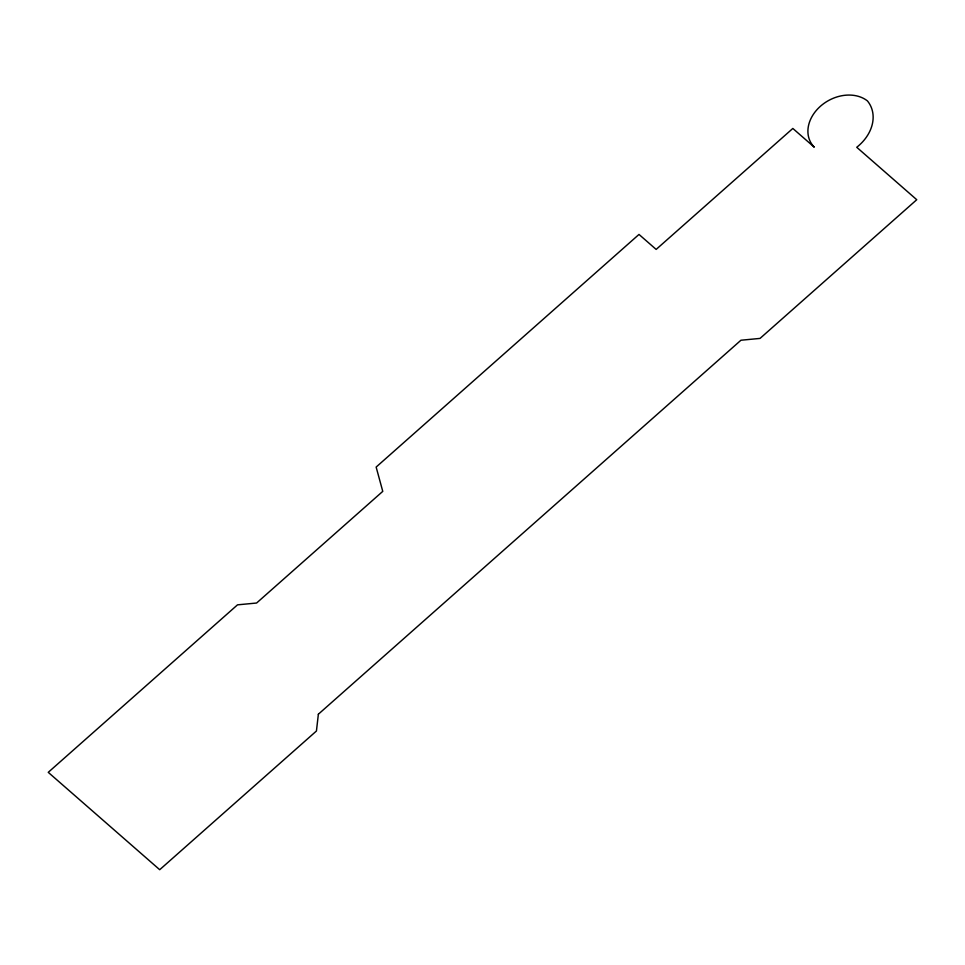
<?xml version="1.0" encoding="UTF-8"?>
<svg xmlns="http://www.w3.org/2000/svg" width="965" height="965" viewBox="0 0 965 965"><rect width="100%" height="100%" fill="white"/><g stroke="black" fill="none" stroke-linecap="round" stroke-linejoin="round"><path stroke-width="1.45" d="M318.366 714.209L316.436 731.012L159.708 869.706L48.25 772.338L237.511 604.838L256.594 603.029L382.767 491.366L376.145 467.072L638.999 234.435L656.152 249.416L792.832 128.454L814.267 147.175A35.753 27.937 -29.2 0 1 820.696 106.017A35.753 27.937 -29.2 0 1 867.402 100.891A40.228 31.435 -29.2 0 1 856.739 147.283L916.75 199.719L760.034 338.413L740.939 340.235L318.366 714.209"/></g></svg>
